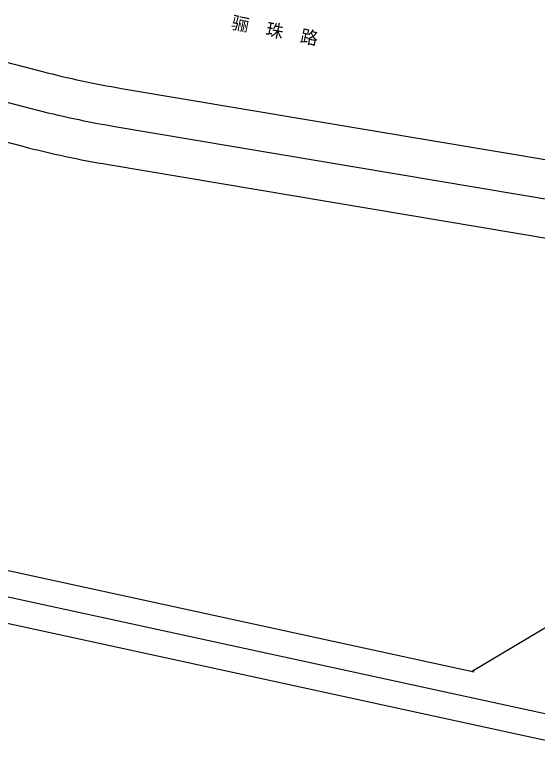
# Model space of a CAD drawing. Extents: x 529262 to 576451, y 2694391 to 2717535.
# Drawn here: x 564255.2 to 564417.5, y 2711317.7 to 2711547.9 of the extents above; entities that cross this region are included whole.
import ezdxf
from ezdxf.enums import TextEntityAlignment as Align
from ezdxf.xclip import XClip

# ---------------------------------------------------------------- set-up
doc = ezdxf.new("R2010")
doc.units = 0
doc.header["$XCLIPFRAME"] = 0
for name, color, linetype in [('PP-COM', 7, 'Continuous'), ('RD-中线', 40, 'Continuous'), ('RD-红线', 7, 'Continuous'), ('RD-路名', 7, 'Continuous')]:
    doc.layers.add(name, color=color, linetype=linetype)
doc.styles.add('黑体', font='simhei.ttf')

# ---------------------------------------------------------------- blocks, each defined once
blk = doc.blocks.new('A$C19FD0107')
at = {"layer": 'RD-中线', "color": 8, "linetype": 'Continuous', "flags": 128}
for points in [[(-6837.91, 17153.6, -0.015102), (-6820.24, 17149.58), (-6737.26, 17128.05, 0.02175), (-6711.74, 17122.61), (-6524.09, 17091.01)], [(-5959.11, 16837.03), (-6116.65, 16848.04, -0.017342), (-6130.44, 16849.48), (-6213.03, 16861.05, -0.017939), (-6227.16, 16863.54), (-6396.52, 16899.79), (-6568.38, 16938.05), (-6861.03, 17001.72)]]:
    blk.add_lwpolyline(points, format="xyb", dxfattribs=at)
at = {"layer": 'RD-红线', "color": 8, "linetype": 'Continuous', "flags": 128}
for points in [[(-6798.63, 17156.37), (-6734.24, 17139.67, 0.02175), (-6709.75, 17134.44), (-6555.48, 17108.47), (-6548.19, 17107.24)], [(-6801.16, 17132.23), (-6740.27, 17116.44, 0.02175), (-6713.73, 17110.77), (-6564.33, 17085.62)], [(-5959.67, 16829.05), (-6117.2, 16840.06, -0.017342), (-6131.55, 16841.56), (-6214.14, 16853.12, -0.017939), (-6228.83, 16855.72), (-6398.22, 16891.98), (-6570.1, 16930.23), (-6862.73, 16993.9)]]:
    blk.add_lwpolyline(points, format="xyb", dxfattribs=at)
for points in [[(-6561.89, 17085.21), (-6547.76, 17062.69), (-6575.06, 16968.81), (-6601.1, 16953.35)], [(-6600.33, 16953.18), (-6830.44, 17003.25)]]:
    blk.add_lwpolyline(points, dxfattribs=at)

msp = doc.modelspace()

# ---------------------------------------------------------------- block references
at = {"layer": 'PP-COM'}
ref = msp.add_blockref('A$C19FD0107', (570997.993, 2694390.603), dxfattribs=at)
XClip(ref).set_block_clipping_path([(-9366.4383134884, 14428.6043910822), (-3328.4480743363, 17452.7484863754)])

# ---------------------------------------------------------------- texts
at = {"layer": 'RD-路名', "color": 7, "linetype": 'Continuous', "style": '黑体'}
msp.add_text('骊  珠  路  ', height=4, rotation=348.89829, dxfattribs=at).set_placement((564338.536, 2711542.57), align=Align.MIDDLE)

doc.saveas('drawing.dxf')
